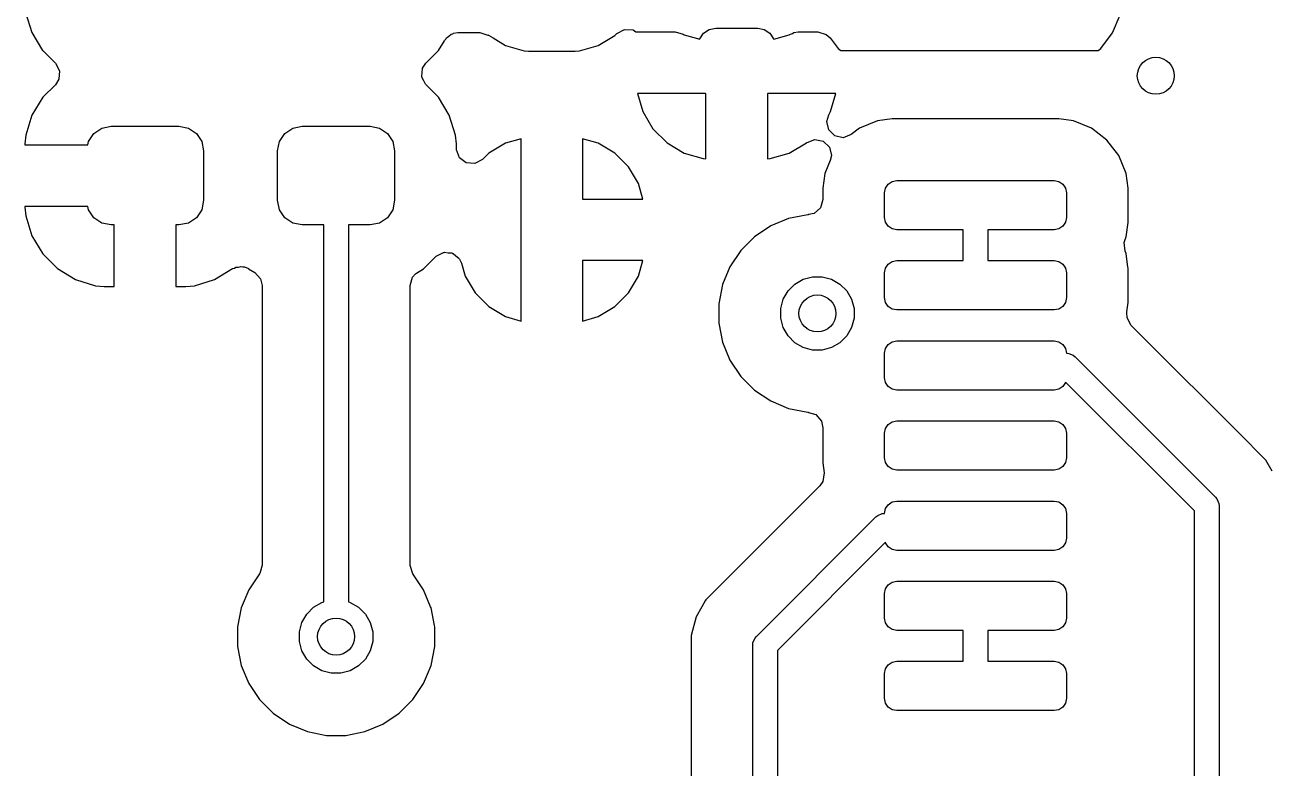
# Model space of a CAD drawing. Extents: x 3.62 to 8.08, y -6.04 to -1.71.
# Drawn here: x 6.7648 to 7.1622, y -4.0794 to -3.842 of the extents above; entities that cross this region are included whole.
import ezdxf

# ---------------------------------------------------------------- set-up
doc = ezdxf.new("R2010")
doc.units = 0
doc.header["$MEASUREMENT"] = 0
doc.layers.add('BLACK', color=7, linetype='CONTINUOUS')

msp = doc.modelspace()

# ---------------------------------------------------------------- linework, layer by layer
at = {"layer": 'BLACK', "linetype": 'CONTINUOUS'}
for p, q in [((6.765, -3.83808), (6.76699, -3.84447)), ((7.11219, -3.8446), (7.11457, -3.83885)), ((6.76699, -3.84447), (6.77044, -3.85017)), ((6.89877, -3.84707), (6.89889, -3.84686)), ((6.89889, -3.84686), (6.8992, -3.84658)), ((6.8992, -3.84658), (6.89938, -3.84619)), ((6.89938, -3.84619), (6.9002, -3.84567)), ((6.9002, -3.84567), (6.90092, -3.84501)), ((6.90092, -3.84501), (6.9014, -3.8449)), ((6.9014, -3.8449), (6.90169, -3.84471)), ((6.90169, -3.84471), (6.90307, -3.84451)), ((6.90307, -3.84451), (6.91011, -3.84451)), ((6.91011, -3.84451), (6.91266, -3.84526)), ((6.91266, -3.84526), (6.91267, -3.84524)), ((6.91267, -3.84524), (6.91272, -3.84527)), ((6.91272, -3.84527), (6.91275, -3.84528)), ((6.91275, -3.84528), (6.91284, -3.84534)), ((6.91284, -3.84534), (6.91429, -3.8462)), ((6.91429, -3.8462), (6.91829, -3.84857)), ((6.94785, -3.84857), (6.95321, -3.8454)), ((6.95321, -3.8454), (6.95384, -3.84476)), ((6.95384, -3.84476), (6.95626, -3.84345)), ((6.95626, -3.84345), (6.959, -3.84364)), ((6.959, -3.84364), (6.95987, -3.84429)), ((6.95987, -3.84429), (6.97251, -3.84429)), ((6.97251, -3.84429), (6.97499, -3.84497)), ((6.97499, -3.84497), (6.97534, -3.84518)), ((6.97534, -3.84518), (6.97534, -3.84518)), ((6.97534, -3.84518), (6.97534, -3.84518)), ((6.97534, -3.84518), (6.98032, -3.84662)), ((6.98032, -3.84662), (6.98034, -3.84651)), ((6.98034, -3.84651), (6.98154, -3.84472)), ((6.98154, -3.84472), (6.98332, -3.84353)), ((6.98332, -3.84353), (6.98543, -3.84311)), ((6.98543, -3.84311), (6.99882, -3.84311)), ((6.99882, -3.84311), (7.00093, -3.84353)), ((7.00093, -3.84353), (7.00272, -3.84472)), ((7.00272, -3.84472), (7.00391, -3.84651)), ((7.00391, -3.84651), (7.00393, -3.84662)), ((7.00393, -3.84662), (7.00891, -3.84518)), ((7.00891, -3.84518), (7.00926, -3.84497)), ((7.00891, -3.84518), (7.00891, -3.84518)), ((7.00891, -3.84518), (7.00891, -3.84518)), ((7.00926, -3.84497), (7.00989, -3.8448)), ((7.00989, -3.8448), (7.01037, -3.84449)), ((7.01037, -3.84449), (7.01175, -3.84429)), ((7.01175, -3.84429), (7.01804, -3.84429)), ((7.01804, -3.84429), (7.02068, -3.84507)), ((7.02068, -3.84507), (7.02192, -3.8462)), ((7.02192, -3.8462), (7.02448, -3.84954)), ((7.1084, -3.84954), (7.11219, -3.8446)), ((6.77044, -3.85017), (6.77045, -3.8502)), ((6.77045, -3.8502), (6.77449, -3.85424)), ((6.89285, -3.85423), (6.89687, -3.8502)), ((6.89687, -3.8502), (6.89877, -3.84707)), ((6.89687, -3.8502), (6.89687, -3.8502)), ((6.89687, -3.8502), (6.89687, -3.8502)), ((6.91829, -3.84857), (6.92427, -3.8503)), ((6.92427, -3.8503), (6.92566, -3.85041)), ((6.92566, -3.85041), (6.94048, -3.85041)), ((6.94048, -3.85041), (6.94188, -3.8503)), ((6.94188, -3.8503), (6.94785, -3.84857)), ((7.02448, -3.84954), (7.02533, -3.8502)), ((7.02533, -3.8502), (7.10754, -3.8502)), ((7.10754, -3.8502), (7.1084, -3.84954)), ((6.77449, -3.85424), (6.77581, -3.85665)), ((6.89198, -3.85558), (6.89285, -3.85423)), ((6.77581, -3.85665), (6.77561, -3.8594)), ((6.8915, -3.85855), (6.89163, -3.85726)), ((6.89154, -3.85863), (6.8915, -3.85855)), ((6.89153, -3.85871), (6.89154, -3.85863)), ((6.89215, -3.85985), (6.89153, -3.85871)), ((6.89163, -3.85726), (6.89173, -3.85597)), ((6.89173, -3.85597), (6.89178, -3.85589)), ((6.89178, -3.85589), (6.89179, -3.85582)), ((6.89179, -3.85582), (6.89198, -3.85558)), ((6.77449, -3.86114), (6.77047, -3.86516)), ((6.77561, -3.8594), (6.77449, -3.86114)), ((6.89273, -3.86101), (6.89215, -3.85985)), ((6.89279, -3.86107), (6.89273, -3.86101)), ((6.8957, -3.86398), (6.89279, -3.86107)), ((6.77047, -3.86516), (6.76701, -3.87089)), ((6.77047, -3.86516), (6.77047, -3.86516)), ((6.89687, -3.86515), (6.8957, -3.86398)), ((6.90033, -3.87088), (6.89687, -3.86515)), ((6.98218, -3.86398), (6.96045, -3.86398)), ((6.96045, -3.86398), (6.96212, -3.86973)), ((6.98228, -3.86404), (6.98218, -3.86398)), ((6.98228, -3.88479), (6.98228, -3.86404)), ((7.00207, -3.86398), (7.00197, -3.86404)), ((7.00197, -3.86404), (7.00197, -3.88479)), ((7.0238, -3.86398), (7.00207, -3.86398)), ((7.02213, -3.86973), (7.0238, -3.86398)), ((6.96212, -3.86973), (6.96537, -3.87521)), ((7.02089, -3.87289), (7.02156, -3.8707)), ((7.02156, -3.8707), (7.02213, -3.86973)), ((6.76701, -3.87089), (6.76502, -3.87728)), ((6.78931, -3.87501), (6.79232, -3.87441)), ((6.79232, -3.87441), (6.81398, -3.87441)), ((6.81398, -3.87441), (6.81699, -3.87501)), ((6.85033, -3.87501), (6.85335, -3.87441)), ((6.85335, -3.87441), (6.875, -3.87441)), ((6.875, -3.87441), (6.87801, -3.87501)), ((6.90233, -3.87728), (6.90033, -3.87088)), ((7.0215, -3.87557), (7.02089, -3.87289)), ((7.03714, -3.87264), (7.03138, -3.87502)), ((7.04176, -3.87203), (7.03714, -3.87264)), ((7.03714, -3.87264), (7.03714, -3.87264)), ((7.09505, -3.87203), (7.04176, -3.87203)), ((7.09968, -3.87264), (7.09505, -3.87203)), ((7.09505, -3.87203), (7.09505, -3.87203)), ((7.09505, -3.87203), (7.09505, -3.87203)), ((7.09505, -3.87203), (7.09505, -3.87203)), ((7.10543, -3.87502), (7.09968, -3.87264)), ((7.09968, -3.87264), (7.09968, -3.87264)), ((6.76502, -3.87728), (6.76476, -3.88006)), ((6.78505, -3.87927), (6.78676, -3.87672)), ((6.78676, -3.87672), (6.78931, -3.87501)), ((6.81699, -3.87501), (6.81954, -3.87672)), ((6.81954, -3.87672), (6.82125, -3.87927)), ((6.84607, -3.87927), (6.84778, -3.87672)), ((6.84778, -3.87672), (6.85033, -3.87501)), ((6.87801, -3.87501), (6.88057, -3.87672)), ((6.88057, -3.87672), (6.88227, -3.87927)), ((6.90258, -3.88005), (6.90233, -3.87728)), ((6.92323, -3.87837), (6.9183, -3.8798)), ((6.92323, -3.89764), (6.92323, -3.87837)), ((6.94784, -3.8798), (6.94291, -3.87837)), ((6.94291, -3.87837), (6.94291, -3.89764)), ((6.96537, -3.87521), (6.96537, -3.87521)), ((6.96537, -3.87521), (6.96987, -3.87971)), ((7.01466, -3.87957), (7.01704, -3.87863)), ((7.01704, -3.87863), (7.01974, -3.87917)), ((7.02347, -3.87749), (7.0215, -3.87557)), ((7.02617, -3.87805), (7.02347, -3.87749)), ((7.02873, -3.87705), (7.02617, -3.87805)), ((7.03138, -3.87502), (7.02873, -3.87705)), ((7.11037, -3.87881), (7.10543, -3.87502)), ((6.76476, -3.88006), (6.76476, -3.88031)), ((6.76476, -3.88031), (6.78484, -3.88031)), ((6.78484, -3.88031), (6.78505, -3.87927)), ((6.82125, -3.87927), (6.82185, -3.88228)), ((6.82185, -3.88228), (6.82185, -3.89803)), ((6.84547, -3.88228), (6.84607, -3.87927)), ((6.84547, -3.89803), (6.84547, -3.88228)), ((6.88227, -3.87927), (6.88287, -3.88228)), ((6.88287, -3.88228), (6.88287, -3.89803)), ((6.90258, -3.88155), (6.90258, -3.88005)), ((6.90258, -3.88005), (6.90258, -3.88005)), ((6.90259, -3.88189), (6.90258, -3.88155)), ((6.90355, -3.88447), (6.90259, -3.88189)), ((6.9183, -3.8798), (6.91295, -3.88296)), ((6.9183, -3.8798), (6.9183, -3.8798)), ((6.95319, -3.88296), (6.94784, -3.8798)), ((6.94784, -3.8798), (6.94784, -3.8798)), ((6.96987, -3.87971), (6.96987, -3.87971)), ((6.96987, -3.87971), (6.97535, -3.88295)), ((7.00891, -3.88295), (7.01438, -3.87971)), ((7.01438, -3.87971), (7.01448, -3.87964)), ((7.01448, -3.87964), (7.01458, -3.8796)), ((7.01458, -3.8796), (7.01465, -3.87956)), ((7.01465, -3.87956), (7.01466, -3.87957)), ((7.01974, -3.87917), (7.02172, -3.88108)), ((7.02172, -3.88108), (7.02235, -3.88376)), ((7.11415, -3.88375), (7.11037, -3.87881)), ((6.90575, -3.88612), (6.90355, -3.88447)), ((6.9085, -3.88632), (6.90575, -3.88612)), ((6.91091, -3.885), (6.9085, -3.88632)), ((6.91295, -3.88296), (6.91091, -3.885)), ((6.91295, -3.88296), (6.91295, -3.88296)), ((6.95759, -3.88736), (6.95319, -3.88296)), ((6.95319, -3.88296), (6.95319, -3.88296)), ((6.97535, -3.88295), (6.98146, -3.88473)), ((6.98146, -3.88473), (6.98228, -3.88479)), ((7.00197, -3.88479), (7.00279, -3.88473)), ((7.00279, -3.88473), (7.00891, -3.88295)), ((7.02199, -3.88536), (7.02027, -3.8895)), ((7.02235, -3.88376), (7.02199, -3.88536)), ((7.11654, -3.8895), (7.11415, -3.88375)), ((6.96075, -3.89271), (6.95759, -3.88736)), ((6.95759, -3.88736), (6.95759, -3.88736)), ((7.02027, -3.8895), (7.01967, -3.89412)), ((7.02027, -3.8895), (7.02027, -3.8895)), ((7.11715, -3.89412), (7.11654, -3.8895)), ((7.11654, -3.8895), (7.11654, -3.8895)), ((7.11654, -3.8895), (7.11654, -3.8895)), ((6.96219, -3.89764), (6.96075, -3.89271)), ((6.96075, -3.89271), (6.96075, -3.89271)), ((7.01967, -3.89412), (7.01967, -3.89778)), ((7.03937, -3.89567), (7.03967, -3.89416)), ((7.03967, -3.89416), (7.04052, -3.89289)), ((7.04052, -3.89289), (7.0418, -3.89203)), ((7.0418, -3.89203), (7.04331, -3.89173)), ((7.04331, -3.89173), (7.0935, -3.89173)), ((7.0935, -3.89173), (7.09501, -3.89203)), ((7.09501, -3.89203), (7.09629, -3.89289)), ((7.09629, -3.89289), (7.09714, -3.89416)), ((7.09714, -3.89416), (7.09744, -3.89567)), ((7.11715, -3.90509), (7.11715, -3.89412)), ((7.11715, -3.89412), (7.11715, -3.89412)), ((7.11715, -3.89412), (7.11715, -3.89412)), ((6.82185, -3.89803), (6.82125, -3.90104)), ((6.84607, -3.90104), (6.84547, -3.89803)), ((6.88287, -3.89803), (6.88227, -3.90104)), ((6.92323, -3.9366), (6.92323, -3.89764)), ((6.94291, -3.89764), (6.96219, -3.89764)), ((6.96219, -3.89764), (6.96219, -3.89764)), ((7.01967, -3.89778), (7.01889, -3.90042)), ((7.03937, -3.90354), (7.03937, -3.89567)), ((7.09744, -3.89567), (7.09744, -3.90354)), ((6.78484, -3.9), (6.76476, -3.9)), ((6.76476, -3.9), (6.76476, -3.90026)), ((6.76476, -3.90026), (6.76502, -3.90304)), ((6.78505, -3.90104), (6.78484, -3.9)), ((6.78676, -3.9036), (6.78505, -3.90104)), ((6.82125, -3.90104), (6.81954, -3.9036)), ((6.84778, -3.9036), (6.84607, -3.90104)), ((6.88227, -3.90104), (6.88057, -3.9036)), ((7.01681, -3.90222), (7.01503, -3.90261)), ((7.01889, -3.90042), (7.01681, -3.90222)), ((6.76502, -3.90304), (6.76502, -3.90304)), ((6.76502, -3.90304), (6.76701, -3.90943)), ((6.78931, -3.90531), (6.78676, -3.9036)), ((6.79232, -3.90591), (6.78931, -3.90531)), ((6.79331, -3.90591), (6.79232, -3.90591)), ((6.79331, -3.92559), (6.79331, -3.90591)), ((6.81398, -3.90591), (6.81299, -3.90591)), ((6.81299, -3.90591), (6.81299, -3.92559)), ((6.81699, -3.90531), (6.81398, -3.90591)), ((6.81954, -3.9036), (6.81699, -3.90531)), ((6.85033, -3.90531), (6.84778, -3.9036)), ((6.85335, -3.90591), (6.85033, -3.90531)), ((6.86024, -3.90591), (6.85335, -3.90591)), ((6.86024, -4.02633), (6.86024, -3.90591)), ((6.875, -3.90591), (6.86811, -3.90591)), ((6.86811, -3.90591), (6.86811, -4.02633)), ((6.87801, -3.90531), (6.875, -3.90591)), ((6.88057, -3.9036), (6.87801, -3.90531)), ((7.00297, -3.90625), (6.99781, -3.9097)), ((7.00871, -3.90388), (7.00297, -3.90625)), ((7.00297, -3.90625), (7.00297, -3.90625)), ((7.0148, -3.90266), (7.00871, -3.90388)), ((7.00871, -3.90388), (7.00871, -3.90388)), ((7.01504, -3.90264), (7.0148, -3.90266)), ((7.01503, -3.90261), (7.01504, -3.90264)), ((7.03967, -3.90505), (7.03937, -3.90354)), ((7.04052, -3.90633), (7.03967, -3.90505)), ((7.0418, -3.90718), (7.04052, -3.90633)), ((7.09629, -3.90633), (7.09501, -3.90718)), ((7.09714, -3.90505), (7.09629, -3.90633)), ((7.09744, -3.90354), (7.09714, -3.90505)), ((7.11654, -3.90972), (7.11715, -3.90509)), ((6.76701, -3.90943), (6.77047, -3.91515)), ((6.99781, -3.9097), (6.99342, -3.91409)), ((6.99781, -3.9097), (6.99781, -3.9097)), ((7.04331, -3.90748), (7.0418, -3.90718)), ((7.06447, -3.90748), (7.04331, -3.90748)), ((7.06447, -3.91732), (7.06447, -3.90748)), ((7.0935, -3.90748), (7.07234, -3.90748)), ((7.07234, -3.90748), (7.07234, -3.91732)), ((7.09501, -3.90718), (7.0935, -3.90748)), ((7.1162, -3.91053), (7.11654, -3.90972)), ((6.99342, -3.91409), (6.98997, -3.91925)), ((6.99342, -3.91409), (6.99342, -3.91409)), ((7.1159, -3.91153), (7.1162, -3.91053)), ((7.1162, -3.91427), (7.1159, -3.91153)), ((7.11654, -3.91509), (7.1162, -3.91427)), ((6.77047, -3.91515), (6.7752, -3.91988)), ((6.89213, -3.9199), (6.89617, -3.91586)), ((6.89617, -3.91586), (6.89631, -3.91574)), ((6.89631, -3.91574), (6.8974, -3.91525)), ((6.8974, -3.91525), (6.89845, -3.91468)), ((6.89845, -3.91468), (6.89865, -3.91469)), ((6.89865, -3.91469), (6.89882, -3.91461)), ((6.89882, -3.91461), (6.9, -3.91479)), ((6.9, -3.91479), (6.9012, -3.91487)), ((6.9012, -3.91487), (6.90135, -3.91499)), ((6.90135, -3.91499), (6.90154, -3.91502)), ((6.90154, -3.91502), (6.90244, -3.91581)), ((6.90244, -3.91581), (6.9034, -3.91652)), ((6.9034, -3.91652), (6.90351, -3.91674)), ((6.90351, -3.91674), (6.90361, -3.91683)), ((6.90361, -3.91683), (6.90369, -3.91711)), ((6.90369, -3.91711), (6.90418, -3.91809)), ((6.90418, -3.91809), (6.90539, -3.92225)), ((6.96219, -3.91732), (6.94291, -3.91732)), ((6.94291, -3.91732), (6.94291, -3.9366)), ((6.96075, -3.92225), (6.96219, -3.91732)), ((7.04052, -3.91848), (7.0418, -3.91762)), ((7.0418, -3.91762), (7.04331, -3.91732)), ((7.04331, -3.91732), (7.06447, -3.91732)), ((7.07234, -3.91732), (7.0935, -3.91732)), ((7.0935, -3.91732), (7.09501, -3.91762)), ((7.09501, -3.91762), (7.09629, -3.91848)), ((7.11677, -3.91683), (7.11654, -3.91509)), ((7.11654, -3.91509), (7.11654, -3.91509)), ((7.11709, -3.91925), (7.11677, -3.91683)), ((6.7752, -3.91988), (6.78093, -3.92335)), ((6.82537, -3.92335), (6.83112, -3.91987)), ((6.83112, -3.91987), (6.83167, -3.91973)), ((6.83167, -3.91973), (6.83214, -3.91941)), ((6.83214, -3.91941), (6.83297, -3.91938)), ((6.83297, -3.91938), (6.83378, -3.91917)), ((6.83378, -3.91917), (6.83437, -3.91934)), ((6.83437, -3.91934), (6.83489, -3.91933)), ((6.83489, -3.91933), (6.83617, -3.91987)), ((6.83617, -3.91987), (6.83621, -3.9199)), ((6.83621, -3.9199), (6.83621, -3.9199)), ((6.83621, -3.9199), (6.83818, -3.92109)), ((6.83818, -3.92109), (6.84003, -3.92312)), ((6.88859, -3.92263), (6.88952, -3.92156)), ((6.88952, -3.92156), (6.88983, -3.92129)), ((6.88983, -3.92129), (6.89213, -3.9199)), ((6.90539, -3.92225), (6.90539, -3.92225)), ((6.90539, -3.92225), (6.90855, -3.9276)), ((6.95759, -3.9276), (6.96075, -3.92225)), ((6.96075, -3.92225), (6.96075, -3.92225)), ((6.98997, -3.91925), (6.9876, -3.92499)), ((6.98997, -3.91925), (6.98997, -3.91925)), ((7.03937, -3.92126), (7.03967, -3.91975)), ((7.03937, -3.92913), (7.03937, -3.92126)), ((7.03967, -3.91975), (7.04052, -3.91848)), ((7.09629, -3.91848), (7.09714, -3.91975)), ((7.09714, -3.91975), (7.09744, -3.92126)), ((7.09744, -3.92126), (7.09744, -3.92913)), ((7.11715, -3.91971), (7.11709, -3.91925)), ((7.11715, -3.93068), (7.11715, -3.91971)), ((6.78093, -3.92335), (6.78093, -3.92335)), ((6.78093, -3.92335), (6.78732, -3.92534)), ((6.78732, -3.92534), (6.78732, -3.92534)), ((6.78732, -3.92534), (6.7901, -3.92559)), ((6.7901, -3.92559), (6.79331, -3.92559)), ((6.79331, -3.92559), (6.79331, -3.92559)), ((6.81299, -3.92559), (6.8162, -3.92559)), ((6.8162, -3.92559), (6.81898, -3.92534)), ((6.81898, -3.92534), (6.82537, -3.92335)), ((6.81898, -3.92534), (6.81898, -3.92534)), ((6.84003, -3.92312), (6.84053, -3.92526)), ((6.84053, -3.92526), (6.84053, -4.01458)), ((6.88781, -3.92526), (6.88859, -3.92263)), ((6.88781, -4.01458), (6.88781, -3.92526)), ((6.9876, -3.92499), (6.98639, -3.93108)), ((6.9876, -3.92499), (6.9876, -3.92499)), ((7.00853, -3.92699), (7.01071, -3.92481)), ((7.01071, -3.92481), (7.01338, -3.92327)), ((7.01338, -3.92327), (7.01636, -3.92247)), ((7.01636, -3.92247), (7.01944, -3.92247)), ((7.01944, -3.92247), (7.02242, -3.92327)), ((7.02242, -3.92327), (7.02509, -3.92481)), ((7.02509, -3.92481), (7.02727, -3.92699)), ((6.90855, -3.9276), (6.90855, -3.9276)), ((6.90855, -3.9276), (6.91295, -3.932)), ((6.95319, -3.932), (6.95759, -3.9276)), ((6.95759, -3.9276), (6.95759, -3.9276)), ((7.00619, -3.93264), (7.00699, -3.92966)), ((7.00699, -3.92966), (7.00853, -3.92699)), ((7.02727, -3.92699), (7.02881, -3.92966)), ((7.02881, -3.92966), (7.02961, -3.93264)), ((7.03967, -3.93064), (7.03937, -3.92913)), ((7.09744, -3.92913), (7.09714, -3.93064)), ((6.91295, -3.932), (6.91295, -3.932)), ((6.91295, -3.932), (6.9183, -3.93516)), ((6.94784, -3.93516), (6.95319, -3.932)), ((6.95319, -3.932), (6.95319, -3.932)), ((6.98639, -3.93108), (6.98639, -3.93728)), ((7.00619, -3.93572), (7.00619, -3.93264)), ((7.02961, -3.93264), (7.02961, -3.93572)), ((7.04052, -3.93192), (7.03967, -3.93064)), ((7.0418, -3.93277), (7.04052, -3.93192)), ((7.04331, -3.93307), (7.0418, -3.93277)), ((7.0935, -3.93307), (7.04331, -3.93307)), ((7.09501, -3.93277), (7.0935, -3.93307)), ((7.09629, -3.93192), (7.09501, -3.93277)), ((7.09714, -3.93064), (7.09629, -3.93192)), ((7.11672, -3.93393), (7.11675, -3.93367)), ((7.11679, -3.9356), (7.11672, -3.93393)), ((7.11675, -3.93367), (7.11715, -3.93068)), ((6.9183, -3.93516), (6.9183, -3.93516)), ((6.9183, -3.93516), (6.92323, -3.9366)), ((6.92323, -3.9366), (6.92323, -3.9366)), ((6.94291, -3.9366), (6.94784, -3.93516)), ((6.94784, -3.93516), (6.94784, -3.93516)), ((6.98639, -3.93728), (6.9876, -3.94337)), ((7.00699, -3.9387), (7.00619, -3.93572)), ((7.02961, -3.93572), (7.02881, -3.9387)), ((7.11811, -3.93802), (7.11679, -3.9356)), ((7.1566, -3.97651), (7.11811, -3.93802)), ((7.00853, -3.94137), (7.00699, -3.9387)), ((7.01071, -3.94355), (7.00853, -3.94137)), ((7.02727, -3.94137), (7.02509, -3.94355)), ((7.02881, -3.9387), (7.02727, -3.94137)), ((6.9876, -3.94337), (6.9876, -3.94337)), ((6.9876, -3.94337), (6.98997, -3.94911)), ((7.01338, -3.94509), (7.01071, -3.94355)), ((7.01636, -3.94589), (7.01338, -3.94509)), ((7.01944, -3.94589), (7.01636, -3.94589)), ((7.02242, -3.94509), (7.01944, -3.94589)), ((7.02509, -3.94355), (7.02242, -3.94509)), ((7.03937, -3.94685), (7.03967, -3.94534)), ((7.03967, -3.94534), (7.04052, -3.94407)), ((7.04052, -3.94407), (7.0418, -3.94321)), ((7.0418, -3.94321), (7.04331, -3.94291)), ((7.04331, -3.94291), (7.0935, -3.94291)), ((7.0935, -3.94291), (7.09501, -3.94321)), ((7.09501, -3.94321), (7.09629, -3.94407)), ((7.09629, -3.94407), (7.09714, -3.94534)), ((7.09714, -3.94534), (7.09744, -3.94685)), ((6.98997, -3.94911), (6.98997, -3.94911)), ((6.98997, -3.94911), (6.99342, -3.95427)), ((7.03937, -3.95472), (7.03937, -3.94685)), ((7.09744, -3.94685), (7.09821, -3.94693)), ((7.09821, -3.94693), (7.09963, -3.94751)), ((7.09963, -3.94751), (7.10022, -3.948)), ((7.10022, -3.948), (7.14503, -3.99281)), ((6.99342, -3.95427), (6.99342, -3.95427)), ((6.99342, -3.95427), (6.99781, -3.95866)), ((7.03967, -3.95623), (7.03937, -3.95472)), ((7.04052, -3.95751), (7.03967, -3.95623)), ((7.0418, -3.95836), (7.04052, -3.95751)), ((7.09629, -3.95751), (7.09501, -3.95836)), ((7.09714, -3.95623), (7.09629, -3.95751)), ((7.09717, -3.95608), (7.09714, -3.95623)), ((7.13831, -3.99723), (7.09717, -3.95608)), ((6.99781, -3.95866), (6.99781, -3.95866)), ((6.99781, -3.95866), (7.00297, -3.96211)), ((7.00297, -3.96211), (7.00297, -3.96211)), ((7.00297, -3.96211), (7.00871, -3.96449)), ((7.04331, -3.95866), (7.0418, -3.95836)), ((7.0935, -3.95866), (7.04331, -3.95866)), ((7.09501, -3.95836), (7.0935, -3.95866)), ((7.00871, -3.96449), (7.00871, -3.96449)), ((7.00871, -3.96449), (7.0148, -3.9657)), ((7.0148, -3.9657), (7.0148, -3.9657)), ((7.0148, -3.9657), (7.01504, -3.96572)), ((7.01504, -3.96572), (7.01503, -3.96577)), ((7.01503, -3.96577), (7.01743, -3.96647)), ((7.01743, -3.96647), (7.01923, -3.96855)), ((7.01923, -3.96855), (7.01963, -3.97073)), ((7.03967, -3.97093), (7.04052, -3.96966)), ((7.04052, -3.96966), (7.0418, -3.9688)), ((7.0418, -3.9688), (7.04331, -3.9685)), ((7.04331, -3.9685), (7.0935, -3.9685)), ((7.0935, -3.9685), (7.09501, -3.9688)), ((7.09501, -3.9688), (7.09629, -3.96966)), ((7.09629, -3.96966), (7.09714, -3.97093)), ((7.01963, -3.97073), (7.01967, -3.97073)), ((7.01967, -3.97073), (7.01967, -3.98186)), ((7.03937, -3.97244), (7.03967, -3.97093)), ((7.03937, -3.98031), (7.03937, -3.97244)), ((7.09714, -3.97093), (7.09744, -3.97244)), ((7.09744, -3.97244), (7.09744, -3.98031)), ((7.15677, -3.97668), (7.1566, -3.97651)), ((7.1566, -3.97651), (7.1566, -3.97651)), ((7.16117, -3.98108), (7.15677, -3.97668)), ((7.15677, -3.97668), (7.15677, -3.97668)), ((7.01967, -3.98186), (7.02009, -3.98511)), ((7.03967, -3.98182), (7.03937, -3.98031)), ((7.04052, -3.9831), (7.03967, -3.98182)), ((7.09714, -3.98182), (7.09629, -3.9831)), ((7.09744, -3.98031), (7.09714, -3.98182)), ((7.16314, -3.9845), (7.16117, -3.98108)), ((7.02009, -3.98511), (7.01967, -3.98783)), ((7.0418, -3.98395), (7.04052, -3.9831)), ((7.04331, -3.98425), (7.0418, -3.98395)), ((7.0935, -3.98425), (7.04331, -3.98425)), ((7.09501, -3.98395), (7.0935, -3.98425)), ((7.09629, -3.9831), (7.09501, -3.98395)), ((7.0187, -3.9892), (6.98666, -4.02124)), ((7.01967, -3.98783), (7.0187, -3.9892)), ((7.14503, -3.99281), (7.14552, -3.99341)), ((7.14552, -3.99341), (7.14611, -3.99483)), ((7.03937, -3.99803), (7.03967, -3.99652)), ((7.03967, -3.99652), (7.04052, -3.99525)), ((7.04052, -3.99525), (7.0418, -3.99439)), ((7.0418, -3.99439), (7.04331, -3.99409)), ((7.04331, -3.99409), (7.0935, -3.99409)), ((7.0935, -3.99409), (7.09501, -3.99439)), ((7.09501, -3.99439), (7.09629, -3.99525)), ((7.09629, -3.99525), (7.09714, -3.99652)), ((7.09714, -3.99652), (7.09744, -3.99803)), ((7.13831, -4.10954), (7.13831, -3.99723)), ((7.14611, -3.99483), (7.14619, -3.9956)), ((7.14619, -3.9956), (7.14619, -4.10954)), ((6.9984, -4.03737), (7.03659, -3.99918)), ((7.03659, -3.99918), (7.03718, -3.99869)), ((7.03718, -3.99869), (7.0386, -3.99811)), ((7.0386, -3.99811), (7.03937, -3.99803)), ((7.09744, -3.99803), (7.09744, -4.00591)), ((7.03964, -4.00727), (7.00512, -4.04179)), ((7.03967, -4.00741), (7.03964, -4.00727)), ((7.04052, -4.00869), (7.03967, -4.00741)), ((7.0418, -4.00954), (7.04052, -4.00869)), ((7.04331, -4.00984), (7.0418, -4.00954)), ((7.0935, -4.00984), (7.04331, -4.00984)), ((7.09501, -4.00954), (7.0935, -4.00984)), ((7.09629, -4.00869), (7.09501, -4.00954)), ((7.09714, -4.00741), (7.09629, -4.00869)), ((7.09744, -4.00591), (7.09714, -4.00741)), ((6.83971, -4.01729), (6.83624, -4.02247)), ((6.83976, -4.01722), (6.83971, -4.01729)), ((6.84053, -4.01458), (6.83976, -4.01722)), ((6.88782, -4.01466), (6.88781, -4.01458)), ((6.88864, -4.01729), (6.88782, -4.01466)), ((6.8921, -4.02247), (6.88864, -4.01729)), ((6.98666, -4.02124), (6.98226, -4.02564)), ((7.03967, -4.02212), (7.04052, -4.02084)), ((7.04052, -4.02084), (7.0418, -4.01998)), ((7.0418, -4.01998), (7.04331, -4.01969)), ((7.04331, -4.01969), (7.0935, -4.01969)), ((7.0935, -4.01969), (7.09501, -4.01998)), ((7.09501, -4.01998), (7.09629, -4.02084)), ((7.09629, -4.02084), (7.09714, -4.02212)), ((6.83624, -4.02247), (6.83387, -4.02821)), ((6.83624, -4.02247), (6.83624, -4.02247)), ((6.89433, -4.02784), (6.8921, -4.02247)), ((6.8921, -4.02247), (6.8921, -4.02247)), ((6.98226, -4.02564), (6.98206, -4.02598)), ((6.98226, -4.02564), (6.98226, -4.02564)), ((7.03937, -4.02362), (7.03967, -4.02212)), ((7.03937, -4.0315), (7.03937, -4.02362)), ((7.09714, -4.02212), (7.09744, -4.02362)), ((7.09744, -4.02362), (7.09744, -4.0315)), ((6.83387, -4.02821), (6.83266, -4.0343)), ((6.83387, -4.02821), (6.83387, -4.02821)), ((6.8548, -4.03021), (6.85698, -4.02803)), ((6.85698, -4.02803), (6.85965, -4.02649)), ((6.85965, -4.02649), (6.86024, -4.02633)), ((6.86811, -4.02633), (6.86869, -4.02649)), ((6.86869, -4.02649), (6.87136, -4.02803)), ((6.87136, -4.02803), (6.87354, -4.03021)), ((6.89448, -4.02821), (6.89433, -4.02784)), ((6.89559, -4.03381), (6.89448, -4.02821)), ((6.98099, -4.02784), (6.97915, -4.03103)), ((6.98206, -4.02598), (6.98099, -4.02784)), ((6.85246, -4.03586), (6.85326, -4.03288)), ((6.85326, -4.03288), (6.8548, -4.03021)), ((6.87354, -4.03021), (6.87509, -4.03288)), ((6.87509, -4.03288), (6.87588, -4.03586)), ((6.97915, -4.03103), (6.97754, -4.03705)), ((7.03967, -4.033), (7.03937, -4.0315)), ((7.04052, -4.03428), (7.03967, -4.033)), ((7.09714, -4.033), (7.09629, -4.03428)), ((7.09744, -4.0315), (7.09714, -4.033)), ((6.83266, -4.0343), (6.83266, -4.04051)), ((6.85246, -4.03894), (6.85246, -4.03586)), ((6.87588, -4.03586), (6.87588, -4.03894)), ((6.89569, -4.0343), (6.89559, -4.03381)), ((6.89569, -4.04051), (6.89569, -4.0343)), ((6.89569, -4.0343), (6.89569, -4.0343)), ((6.89569, -4.0343), (6.89569, -4.0343)), ((6.97754, -4.03705), (6.97754, -4.03705)), ((6.97754, -4.03705), (6.97754, -4.04366)), ((6.99791, -4.03797), (6.9984, -4.03737)), ((7.0418, -4.03513), (7.04052, -4.03428)), ((7.04331, -4.03543), (7.0418, -4.03513)), ((7.06447, -4.03543), (7.04331, -4.03543)), ((7.06447, -4.04528), (7.06447, -4.03543)), ((7.0935, -4.03543), (7.07234, -4.03543)), ((7.07234, -4.03543), (7.07234, -4.04528)), ((7.09501, -4.03513), (7.0935, -4.03543)), ((7.09629, -4.03428), (7.09501, -4.03513)), ((6.83266, -4.04051), (6.83387, -4.04659)), ((6.85326, -4.04192), (6.85246, -4.03894)), ((6.87588, -4.03894), (6.87509, -4.04192)), ((6.89448, -4.04659), (6.89569, -4.04051)), ((6.99724, -4.04016), (6.99732, -4.03939)), ((6.99724, -4.10954), (6.99724, -4.04016)), ((6.99732, -4.03939), (6.99791, -4.03797)), ((6.8548, -4.04459), (6.85326, -4.04192)), ((6.85698, -4.04677), (6.8548, -4.04459)), ((6.87354, -4.04459), (6.87136, -4.04677)), ((6.87509, -4.04192), (6.87354, -4.04459)), ((6.97754, -4.04366), (6.97754, -4.04366)), ((6.97754, -4.04366), (6.97754, -4.09215)), ((7.00512, -4.04179), (7.00512, -4.10954)), ((7.04052, -4.04643), (7.0418, -4.04558)), ((7.0418, -4.04558), (7.04331, -4.04528)), ((7.04331, -4.04528), (7.06447, -4.04528)), ((7.07234, -4.04528), (7.0935, -4.04528)), ((7.0935, -4.04528), (7.09501, -4.04558)), ((7.09501, -4.04558), (7.09629, -4.04643)), ((6.83387, -4.04659), (6.83387, -4.04659)), ((6.83387, -4.04659), (6.83624, -4.05233)), ((6.85965, -4.04831), (6.85698, -4.04677)), ((6.86263, -4.04911), (6.85965, -4.04831)), ((6.86571, -4.04911), (6.86263, -4.04911)), ((6.86869, -4.04831), (6.86571, -4.04911)), ((6.87136, -4.04677), (6.86869, -4.04831)), ((6.89238, -4.05166), (6.89332, -4.04939)), ((6.89332, -4.04939), (6.89448, -4.04659)), ((7.03937, -4.04921), (7.03967, -4.04771)), ((7.03937, -4.05709), (7.03937, -4.04921)), ((7.03967, -4.04771), (7.04052, -4.04643)), ((7.09629, -4.04643), (7.09714, -4.04771)), ((7.09714, -4.04771), (7.09744, -4.04921)), ((7.09744, -4.04921), (7.09744, -4.05709)), ((6.83624, -4.05233), (6.83624, -4.05233)), ((6.83624, -4.05233), (6.83969, -4.05749)), ((6.88865, -4.05749), (6.8921, -4.05233)), ((6.8921, -4.05233), (6.89238, -4.05166)), ((6.83969, -4.05749), (6.83969, -4.05749)), ((6.83969, -4.05749), (6.84408, -4.06188)), ((6.88426, -4.06188), (6.88865, -4.05749)), ((7.03967, -4.05859), (7.03937, -4.05709)), ((7.09744, -4.05709), (7.09714, -4.05859)), ((7.04052, -4.05987), (7.03967, -4.05859)), ((7.0418, -4.06072), (7.04052, -4.05987)), ((7.04331, -4.06102), (7.0418, -4.06072)), ((7.0935, -4.06102), (7.04331, -4.06102)), ((7.09501, -4.06072), (7.0935, -4.06102)), ((7.09629, -4.05987), (7.09501, -4.06072)), ((7.09714, -4.05859), (7.09629, -4.05987)), ((6.84408, -4.06188), (6.84408, -4.06188)), ((6.84408, -4.06188), (6.84924, -4.06533)), ((6.84924, -4.06533), (6.84925, -4.06533)), ((6.84925, -4.06533), (6.85498, -4.06771)), ((6.87337, -4.06771), (6.8791, -4.06533)), ((6.8791, -4.06533), (6.88426, -4.06188)), ((6.85498, -4.06771), (6.85498, -4.06771)), ((6.85498, -4.06771), (6.86107, -4.06892)), ((6.86107, -4.06892), (6.86107, -4.06892)), ((6.86107, -4.06892), (6.86107, -4.06892)), ((6.86107, -4.06892), (6.86728, -4.06892)), ((6.86728, -4.06892), (6.87337, -4.06771)), ((6.86728, -4.06892), (6.86728, -4.06892))]:
    msp.add_line(p, q, dxfattribs=at)
at = {"layer": 'BLACK'}
for centre in [(7.12598, -3.85827), (7.0179, -3.93418), (6.86417, -4.0374)]:
    msp.add_circle(centre, 0.00591, dxfattribs=at)

doc.saveas('drawing.dxf')
